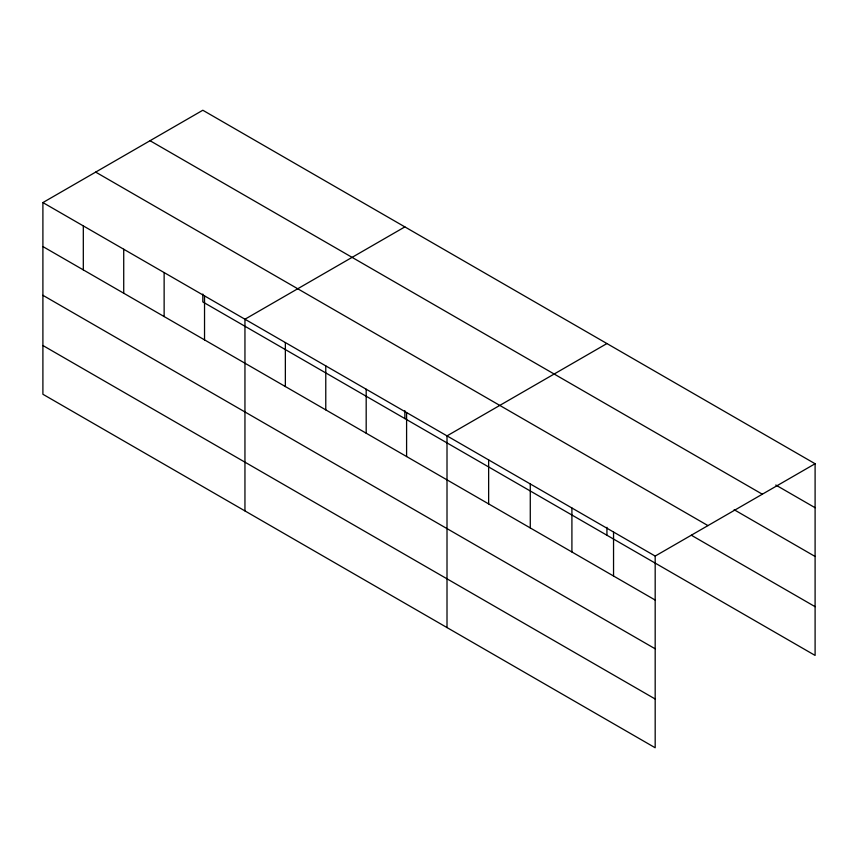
<?xml version="1.0" encoding="UTF-8"?>
<svg xmlns="http://www.w3.org/2000/svg" width="858" height="858" viewBox="0 0 858 858"><rect width="100%" height="100%" fill="white"/><g stroke="black" fill="none" stroke-linecap="round" stroke-linejoin="round"><path stroke-width="1.29" d="M655.18 648.798L655.18 556.07L42.9 202.574L42.9 394.262L655.18 747.758L655.18 648.798L42.9 295.302M202.82 294.026L202.82 301.93L815.1 655.426L815.1 463.738L202.82 110.242L42.9 202.574M404.869 226.898L244.948 319.23L244.948 510.907M606.928 343.554L447.007 435.885L447.007 627.563M655.18 556.07L815.1 463.738M775.782 485.027L815.1 507.721M150.043 140.712L762.322 494.208M734.148 509.727L815.1 556.467M95.678 172.104L707.957 525.6M691.355 535.242L815.1 606.681M42.9 246.557L655.18 600.053M42.9 345.517L655.18 699.013M613.545 532.035L613.545 576.018M606.928 527.327L606.928 535.231M571.911 508L571.911 551.984M530.276 483.955L530.276 527.949M488.642 459.92L488.642 503.903M406.595 412.548L406.595 456.542M404.869 410.682L404.869 418.586M366.184 389.221L366.184 433.204M325.772 365.894L325.772 409.877M285.36 342.556L285.36 386.55M204.536 295.903L204.536 339.886M164.135 272.565L164.135 316.548M123.724 249.238L123.724 293.221M83.312 225.911L83.312 269.895"/></g></svg>
